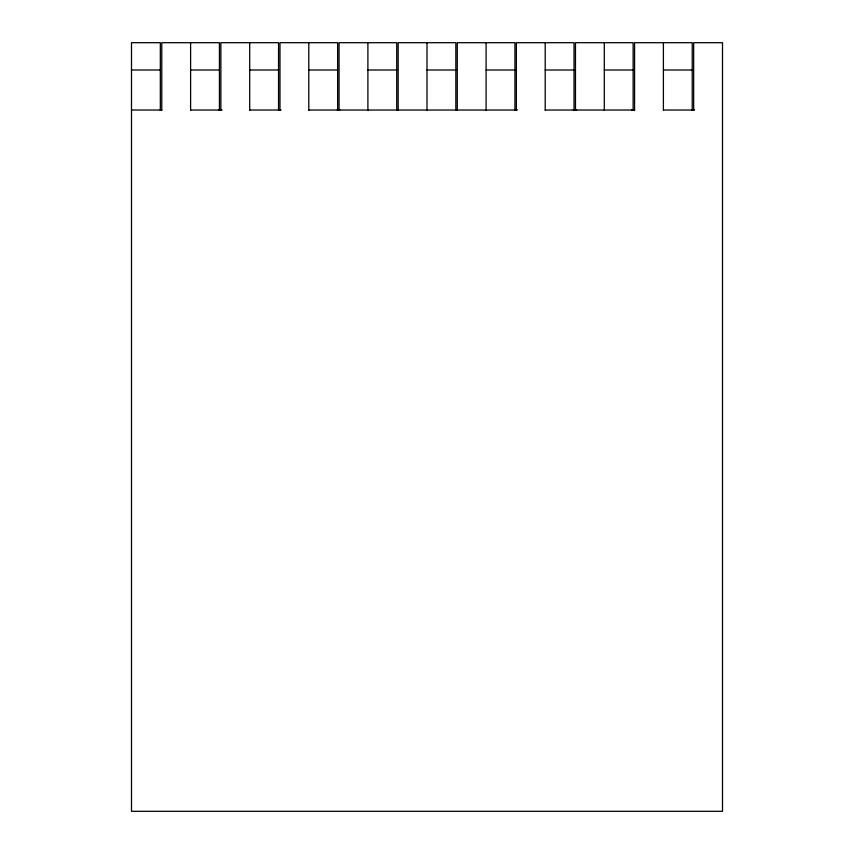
<?xml version="1.0" encoding="UTF-8"?>
<svg xmlns="http://www.w3.org/2000/svg" width="854" height="854" viewBox="0 0 854 854"><rect width="100%" height="100%" fill="white"/><g stroke="black" fill="none" stroke-linecap="round" stroke-linejoin="round"><path stroke-width="1.28" d="M131.495 69.996L160.328 69.996M190.602 69.996L219.425 69.996M249.699 69.996L278.532 69.996M308.796 69.996L337.629 69.996M367.903 69.996L396.726 69.996M427 69.996L455.833 69.996M486.097 69.996L514.93 69.996M545.204 69.996L574.027 69.996M604.301 69.996L633.134 69.996M663.398 69.996L692.231 69.996M218.592 109.888L222.061 109.888M278.532 109.888L281.158 109.888M337.234 109.888L339.903 109.888M514.535 109.888L517.567 109.888M573.194 109.888L576.663 109.888M631.853 109.888L634.522 109.888M691.847 109.888L694.505 109.888M131.495 110.027L161.769 110.027M190.602 110.027L220.866 110.027M249.699 110.027L279.973 110.027M308.796 110.027L516.371 110.027M545.204 110.027L634.575 110.027M663.398 110.027L693.672 110.027M693.672 110.315L693.672 42.7L722.505 42.7L722.505 811.3L131.495 811.3L131.495 42.7L160.328 42.7L160.328 110.315M692.231 110.315L692.231 42.7L634.575 42.7L634.575 110.315M663.398 42.7L663.398 110.315M633.134 110.315L633.134 42.7L575.468 42.7L575.468 110.315M604.301 42.7L604.301 110.315M574.027 110.315L574.027 42.7L516.371 42.7L516.371 110.315M545.204 42.7L545.204 110.315M514.93 110.315L514.93 42.7L457.274 42.7L457.274 110.315M486.097 42.7L486.097 110.315M455.833 110.315L455.833 42.7L398.167 42.7L398.167 110.315M427 42.7L427 110.315M396.726 110.315L396.726 42.7L339.07 42.7L339.07 110.315M367.903 42.7L367.903 110.315M337.629 110.273L337.629 42.7L279.973 42.7L279.973 110.315M308.796 42.7L308.796 110.273M278.532 110.315L278.532 42.7L220.866 42.7L220.866 110.315M249.699 42.7L249.699 110.315M219.425 110.315L219.425 42.7L161.769 42.7L161.769 110.315M190.602 42.7L190.602 110.315"/></g></svg>
